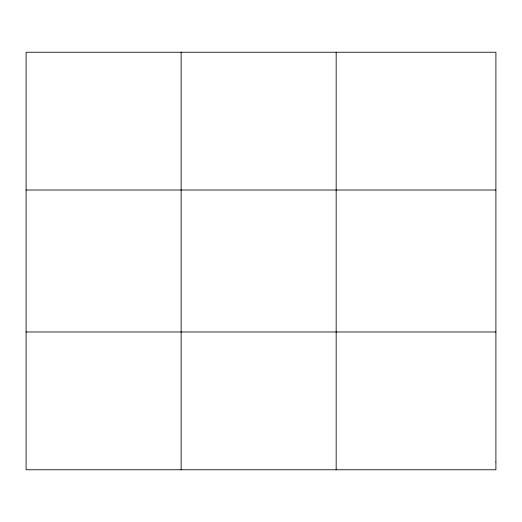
<?xml version="1.0" encoding="UTF-8"?>
<svg xmlns="http://www.w3.org/2000/svg" width="522" height="522" viewBox="0 0 522 522"><rect width="100%" height="100%" fill="white"/><g stroke="black" fill="none" stroke-linecap="round" stroke-linejoin="round"><path stroke-width="0.78" d="M181.134 469.761L181.134 52.239M336.168 469.761L336.168 52.239M26.1 190.021L495.9 190.021M26.1 331.979L495.9 331.979M495.9 462.107L495.9 469.761L26.1 469.761L26.1 52.239L495.9 52.239L495.9 462.107"/></g></svg>
